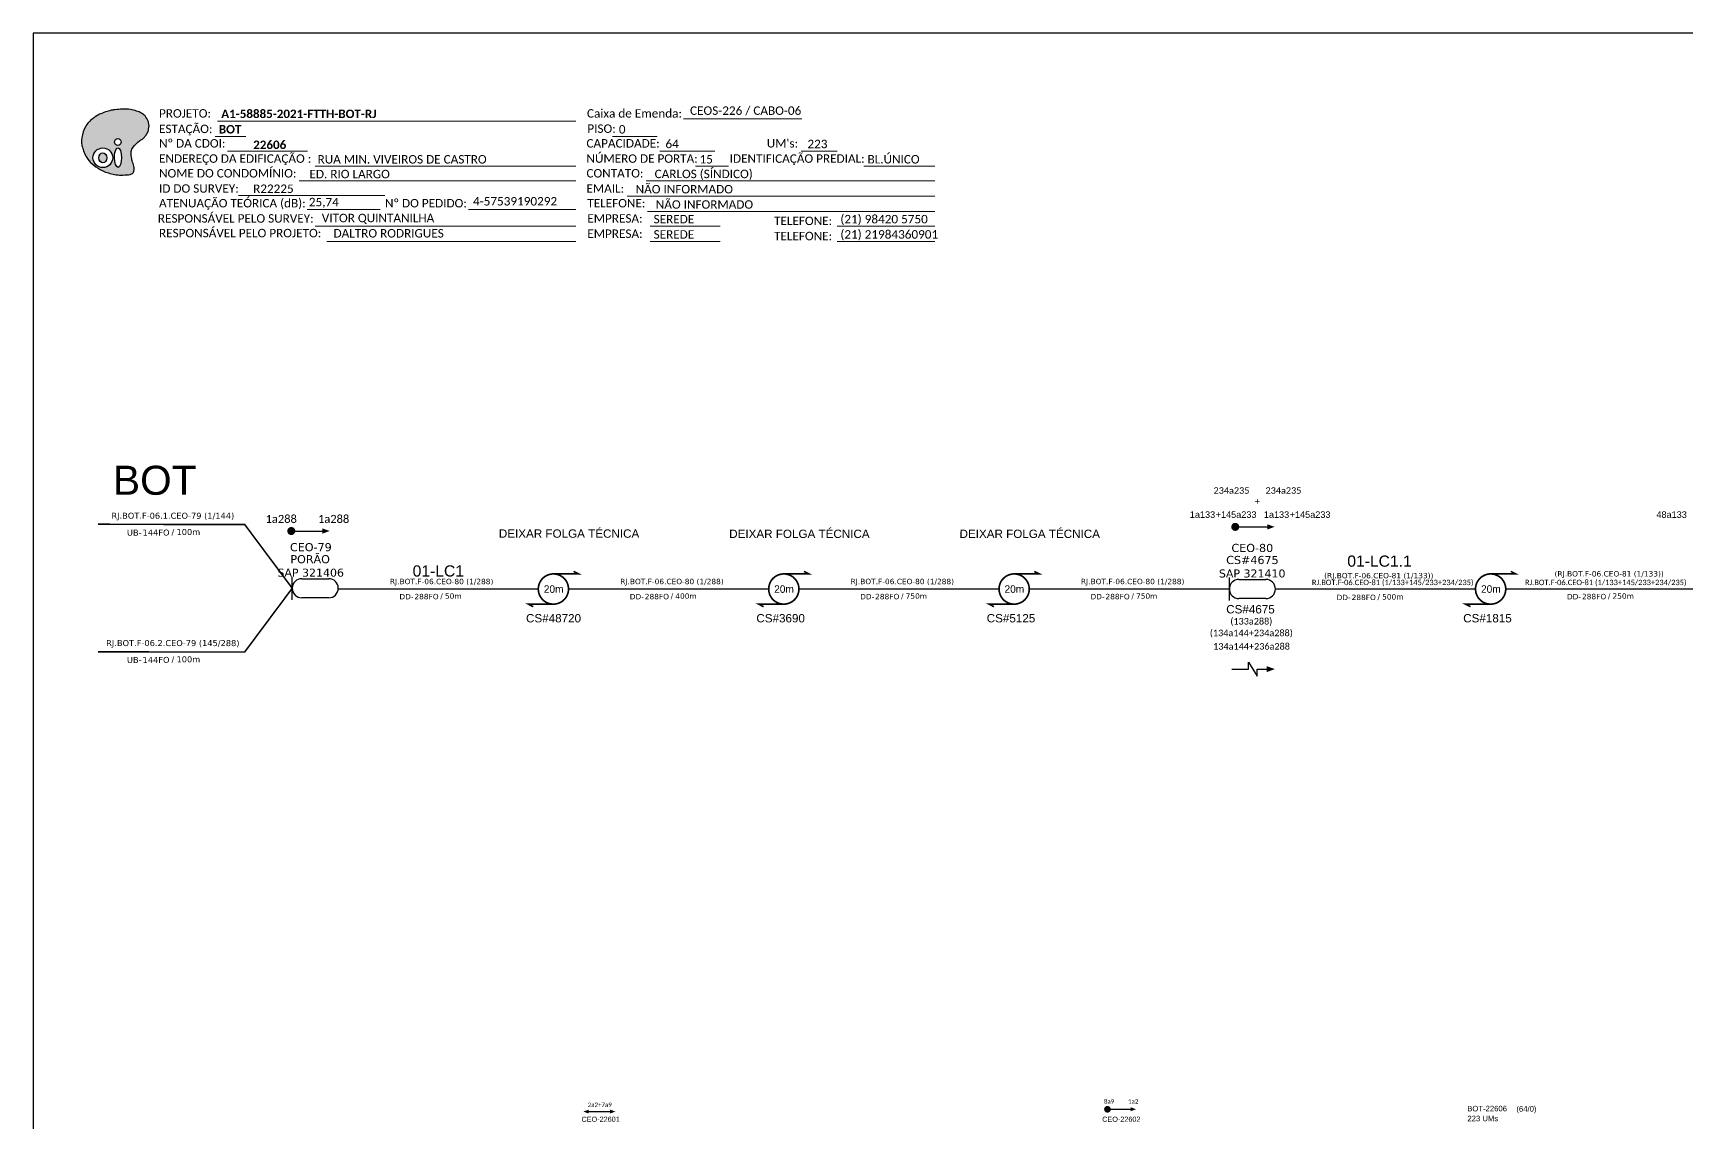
# Model space of a CAD drawing. Header units: metres. Extents: x -1286 to 459, y -500 to 94.
# Drawn here: x -1286.1 to -935.3, y -137 to 94.2 of the extents above; entities that cross this region are included whole.
import ezdxf
from ezdxf.enums import TextEntityAlignment as Align

# ---------------------------------------------------------------- set-up
doc = ezdxf.new("R2010")
doc.units = ezdxf.units.M
doc.linetypes.add('ARILSUPP', pattern=[2.98, 1.42, -0.71, 0.14, -0.71])
doc.layers.add("20.0-LEGENDA DOS CDO'S", color=1, linetype='Continuous', lineweight=0)
doc.layers.add('40.1-ETIQUETAS', color=1, linetype='Continuous', lineweight=20)
for name, color, linetype in [('20.4-CEO', 1, 'Continuous'), ('20.4-CEOS', 1, 'Continuous'), ('20.5-CABO AÉREO', 1, 'Continuous'), ('CEO', 1, 'Continuous'), ('LC1', 3, 'Continuous'), ('SETA', 7, 'Continuous')]:
    doc.layers.add(name, color=color, linetype=linetype)
doc.styles.add('ARIAL', font='arial.ttf')
doc.styles.add('siredit', font='verdana.ttf')
doc.styles.add('WMF-Calibri0', font='calibri.ttf')
doc.styles.add('WMF-Calibri1', font='calibrib.ttf')

# ---------------------------------------------------------------- blocks, each defined once
blk = doc.blocks.new('OI')
h = blk.add_hatch(color=40)
edge = h.paths.add_edge_path()
edge.add_spline(control_points=[(4.35, -0.67), (3.92, -0.99), (3.26, -1.5), (2.81, -2.59), (2.9, -3.5), (3.06, -4.27), (3.31, -4.85), (3.37, -5.39), (3.4, -5.88), (3.2, -6.4), (2.54, -6.61), (1.65, -6.63), (0.55, -6.67), (-0.56, -6.42), (-1.61, -6.14), (-2.77, -5.61), (-3.92, -4.77), (-4.89, -3.7), (-5.34, -2.65), (-5.6, -1.94), (-5.85, -0.96), (-5.71, 0.47), (-5.1, 2.02), (-4.14, 3.02), (-3.3, 3.61), (-2.37, 4.16), (-1.36, 4.44), (-0.56, 4.7), (0.79, 4.85), (2.24, 4.97), (3.79, 4.57), (4.67, 4.21), (5.44, 3.65), (5.76, 2.99), (6.03, 2.21), (6.01, 1.46), (5.72, 0.64), (5.31, 0.08), (4.88, -0.38), (4.51, -0.55), (4.35, -0.67)], knot_values=[0, 0, 0, 0, 1.60434, 2.417191, 3.427595, 4.282808, 4.776746, 5.304182, 5.888771, 6.258406, 6.858137, 7.79129, 8.986195, 10.124242, 11.187857, 12.242908, 13.953784, 15.414161, 16.515391, 17.349188, 17.675853, 19.552021, 21.515531, 22.568638, 23.63245, 24.621084, 25.782718, 26.745347, 27.142653, 29.870543, 31.004649, 31.921532, 32.709589, 33.801391, 34.042471, 35.192333, 35.971461, 36.628871, 37.254359, 37.836911, 37.836911, 37.836911, 37.836911], degree=3, periodic=0)
h.paths.add_polyline_path([(1.13, -0.87, -1), (-0.04, -0.87, -1)], flags=16)
edge = h.paths.add_edge_path(flags=16)
edge.add_ellipse((0.56, -3.59), major_axis=(-0.02, 1.71), ratio=0.361305, start_angle=0, end_angle=360)
h.paths.add_polyline_path([(-0.36, -3.62, -1), (-3.8, -3.62, -1)], flags=16)
edge = h.paths.add_edge_path(flags=0)
edge.add_ellipse((-2.08, -3.62), major_axis=(0, 0.885), ratio=0.758294, start_angle=0, end_angle=360)
at = {"color": 40}
for centre, radius in [((-2.08, -3.62), 1.72), ((0.54, -0.87), 0.587)]:
    blk.add_circle(centre, radius, dxfattribs=at)
blk.add_ellipse((-2.08, -3.62), major_axis=(0, 0.885), ratio=0.758294, start_param=-3.141592653589792, end_param=3.141592653589792, dxfattribs=at)
blk.add_ellipse((0.56, -3.59), major_axis=(-0.02, 1.71), ratio=0.361305, dxfattribs=at)
at = {"color": 40, "start_tangent": (-0.800898, -0.598801), "end_tangent": (-0.800898, -0.598801)}
blk.add_spline([(4.35, -0.67), (3.2, -1.78), (2.9, -2.54), (2.92, -3.55), (3.12, -4.38), (3.28, -4.85), (3.37, -5.37), (3.35, -5.95), (3.2, -6.29), (2.66, -6.55), (1.73, -6.63), (0.54, -6.62), (-0.58, -6.41), (-1.6, -6.11), (-2.56, -5.67), (-3.95, -4.67), (-4.89, -3.56), (-5.37, -2.56), (-5.64, -1.78), (-5.72, -1.46), (-5.63, 0.42), (-4.84, 2.22), (-4.13, 2.99), (-3.27, 3.62), (-2.4, 4.09), (-1.3, 4.47), (-0.37, 4.72), (0.02, 4.77), (2.75, 4.8), (3.85, 4.53), (4.69, 4.16), (5.31, 3.68), (5.85, 2.73), (5.93, 2.5), (5.94, 1.35), (5.67, 0.62), (5.29, 0.08), (4.84, -0.36), (4.35, -0.67)], degree=3, dxfattribs=at)
blk = doc.blocks.new('ETIQUETA_RS5F')
at = {"layer": '40.1-ETIQUETAS', "color": 0, "style": 'siredit'}
blk.add_text('/', height=1.5, dxfattribs=at).set_placement((1.55, -1.95), align=Align.MIDDLE_RIGHT)
for tag, p in [('ETIQUETA_R_PRIMARIA', (1.18, 4.1)), ('ETIQUETA_R_SECUNDARIA', (1.18, 2.1)), ('F_ATIVAS/F_MORTAS', (1.11, -4.24))]:
    blk.add_attdef(tag, text='', height=1.5, dxfattribs=at).set_placement(p, align=Align.MIDDLE_CENTER)
for tag, p in [('TIPO_CABO', (-6.62, -2.12)), ('CAP_CABO', (0.37, -2.09))]:
    blk.add_attdef(tag, text='', height=1.5, dxfattribs=at).set_placement(p, align=Align.MIDDLE_RIGHT)
blk.add_attdef('METROS', text='', height=1.5, dxfattribs=at).set_placement((2.11, -1.95), align=Align.MIDDLE_LEFT)
for tag, p in [('FUSÃO_1', (0.82, -8.39)), ('FUSÃO_2', (0.82, -10.6)), ('FUSÃO_3', (0.82, -12.93)), ('FUSÃO_4', (0.82, -15.14)), ('FUSÃO_5', (0.82, -17.16))]:
    blk.add_attdef(tag, text='', height=1.5, dxfattribs=at).set_placement(p, align=Align.CENTER)

msp = doc.modelspace()

# ---------------------------------------------------------------- linework, layer by layer
msp.add_lwpolyline([(-1286.07, -499.81), (-445.07, -499.81), (-445.07, 94.19), (-1286.07, 94.19)], close=True)
at = {"color": 7, "lineweight": 0}
for points in [[(-1246.96, 75.52), (-1170.98, 75.52)], [(-1148.15, 76.01), (-1123.01, 76.01)], [(-1247.47, 72.24), (-1240.92, 72.24)], [(-1163.19, 72.28), (-1153.71, 72.28)], [(-1244.81, 69.17), (-1227.84, 69.17)], [(-1153.14, 69.17), (-1141.52, 69.17)], [(-1123.2, 69.17), (-1115.53, 69.17)], [(-1226.24, 65.93), (-1170.98, 65.93)], [(-1145.56, 65.93), (-1138.61, 65.93)], [(-1109.86, 65.93), (-1094.82, 65.93)], [(-1242.49, 59.75), (-1211.44, 59.75)], [(-1229.65, 62.82), (-1170.98, 62.82)], [(-1156.02, 62.82), (-1094.8, 62.82)], [(-1227.96, 56.79), (-1212.45, 56.79)], [(-1193.73, 56.79), (-1170.96, 56.79)], [(-1160.06, 59.58), (-1094.8, 59.58)], [(-1155.78, 56.34), (-1094.8, 56.34)], [(-1226.24, 53.23), (-1170.98, 53.23)], [(-1155.17, 53.23), (-1140.37, 53.23)], [(-1115.57, 53.23), (-1094.8, 53.23)], [(-1223.75, 49.99), (-1170.98, 49.99)], [(-1155.17, 49.99), (-1140.37, 49.99)], [(-1115.57, 49.99), (-1094.8, 49.99)]]:
    msp.add_lwpolyline(points, dxfattribs=at)
at = {"color": 7, "const_width": 0.849}
msp.add_lwpolyline([(-1031.54, -10.55, 1), (-1030.69, -10.55, 1)], format="xyb", close=True, dxfattribs=at)
at = {"color": 5}
for points, const_width in [([(-1231.73, -11.43, 1), (-1230.88, -11.43, 1)], 0.849), ([(-1175.72, -20.53, 1.000012), (-1175.72, -26.94, 0.999978)], 0.356), ([(-1126.86, -20.53, 1.000012), (-1126.86, -26.94, 0.999978)], 0.356), ([(-1078.01, -20.53, 1.000012), (-1078.01, -26.94, 0.999978)], 0.356), ([(-976.96, -20.53, 1.000012), (-976.96, -26.94, 0.999978)], 0.356)]:
    msp.add_lwpolyline(points, format="xyb", close=True, dxfattribs=dict(at, const_width=const_width))
at = {"color": 7}
for points in [[(-1031.11, -10.55), (-1024.34, -10.55)], [(-1028.29, -40.73), (-1028.29, -39.23), (-1026.49, -42.23), (-1026.49, -40.73)]]:
    msp.add_lwpolyline(points, dxfattribs=at)
at = {"color": 5, "const_width": 0.334}
for points in [[(-1175.72, -20.53), (-1170.37, -20.53), (-1171.44, -19.99)], [(-1126.86, -20.53), (-1121.52, -20.53), (-1122.59, -19.99)], [(-1078.01, -20.53), (-1072.66, -20.53), (-1073.73, -19.99)], [(-976.96, -20.53), (-971.62, -20.53), (-972.69, -19.99)], [(-1175.72, -26.94), (-1181.06, -26.94), (-1179.99, -27.48)], [(-1126.86, -26.94), (-1132.21, -26.94), (-1131.14, -27.48)], [(-1078.01, -26.94), (-1083.36, -26.94), (-1082.29, -27.48)], [(-976.96, -26.94), (-982.31, -26.94), (-981.24, -27.48)]]:
    msp.add_lwpolyline(points, dxfattribs=at)
at = {"const_width": 0.706}
msp.add_lwpolyline([(-1058.25, -133.74, 1), (-1058.2, -134.44, 1)], format="xyb", close=True, dxfattribs=at)
at = {"layer": '20.4-CEO', "color": 5}
for p, q in [((-1229.08, -21.54), (-1223.38, -21.54)), ((-1223.38, -25.6), (-1229.08, -25.6))]:
    msp.add_line(p, q, dxfattribs=at)
at = {"layer": '20.4-CEO', "color": 5, "const_width": 0.339}
for points in [[(-1272.27, -10), (-1241.19, -10.04), (-1231.11, -23.57)], [(-1272.27, -37.08), (-1241.19, -37.09), (-1231.11, -23.57)]]:
    msp.add_lwpolyline(points, dxfattribs=at)
at = {"layer": '20.4-CEO', "color": 5}
msp.add_lwpolyline([(-1231.11, -26.02), (-1231.11, -21.12)], dxfattribs=at)
for centre, start, end in [((-1229.08, -23.57), 90, 270), ((-1223.38, -23.57), 270, 90)]:
    msp.add_arc(centre, 2.03, start, end, dxfattribs=at)
at = {"layer": '20.4-CEOS', "color": 5}
for p, q in [((-1030.34, -21.7), (-1024.64, -21.7)), ((-1024.64, -25.77), (-1030.34, -25.77))]:
    msp.add_line(p, q, dxfattribs=at)
msp.add_lwpolyline([(-1032.37, -26.18), (-1032.37, -21.29)], dxfattribs=at)
for centre, start, end in [((-1030.34, -23.73), 90, 270), ((-1024.64, -23.73), 270, 90)]:
    msp.add_arc(centre, 2.03, start, end, dxfattribs=at)
at = {"layer": '20.5-CABO AÉREO', "color": 5, "ltscale": 8, "const_width": 0.339}
for points in [[(-1221.36, -23.73), (-1178.92, -23.73)], [(-1172.51, -23.73), (-1130.07, -23.73)], [(-1123.66, -23.73), (-1081.22, -23.73)], [(-1074.8, -23.73), (-1032.37, -23.73)], [(-1022.61, -23.73), (-980.17, -23.73)], [(-973.75, -23.73), (-931.32, -23.73)]]:
    msp.add_lwpolyline(points, dxfattribs=at)
at = {"layer": 'SETA', "color": 5}
msp.add_lwpolyline([(-1231.3, -11.43), (-1223.92, -11.43)], dxfattribs=at)
at = {"layer": 'SETA', "color": 7}
for points in [[(-1031.81, -40.73), (-1028.29, -40.73)], [(-1026.49, -40.73), (-1023.78, -40.73)], [(-1168.66, -134.58), (-1163.28, -134.58)]]:
    msp.add_lwpolyline(points, dxfattribs=at)
at = {"layer": 'SETA'}
msp.add_lwpolyline([(-1058.23, -134.09), (-1052.85, -134.09)], dxfattribs=at)
at = {"layer": 'SETA', "color": 7}
for points in [[(-1024.34, -9.99), (-1022.79, -10.54), (-1024.34, -11.12)], [(-1024.43, -40.1), (-1022.71, -40.72), (-1024.43, -41.34)], [(-1168.23, -134.16), (-1169.37, -134.57), (-1168.23, -134.99)], [(-1163.71, -134.16), (-1162.56, -134.57), (-1163.71, -134.99)]]:
    msp.add_solid(points, dxfattribs=at)
at = {"layer": 'SETA', "color": 5}
msp.add_solid([(-1224.73, -10.87), (-1223.17, -11.42), (-1224.72, -12)], dxfattribs=at)
at = {"layer": 'SETA'}
msp.add_solid([(-1053.28, -133.67), (-1052.13, -134.08), (-1053.28, -134.5)], dxfattribs=at)

# ---------------------------------------------------------------- block references
at = {"color": 7, "xscale": 1.213923925163967, "yscale": 1.213923925163967, "zscale": 1.213923925163967, "rotation": 0.1532896023949059}
msp.add_blockref('OI', (-1268.76, 72.14), dxfattribs=at)
at = {"layer": '40.1-ETIQUETAS', "color": 7}
ref = msp.add_blockref('ETIQUETA_RS5F', (-1257.44, -9.98), dxfattribs=dict(at, xscale=0.8487199384469836, yscale=0.8487199384469836, zscale=0.8487199384469836))
ref.add_attrib('ETIQUETA_R_SECUNDARIA', 'RJ.BOT.F-06.1.CEO-79 (1/144)', dxfattribs={"color": 0, "height": 1.2731, "style": 'siredit'}).set_placement((-1256.43, -8.19), align=Align.MIDDLE_CENTER)
ref.add_attrib('TIPO_CABO', 'UB-', dxfattribs={"color": 0, "height": 1.273, "style": 'siredit'}).set_placement((-1263.05, -11.77), align=Align.MIDDLE_RIGHT)
ref.add_attrib('CAP_CABO', '144FO', dxfattribs={"color": 0, "height": 1.273, "style": 'siredit'}).set_placement((-1257.13, -11.75), align=Align.MIDDLE_RIGHT)
ref.add_attrib('METROS', '100m', dxfattribs={"color": 0, "height": 1.273, "style": 'siredit'}).set_placement((-1255.65, -11.64), align=Align.MIDDLE_LEFT)
at = {"layer": '40.1-ETIQUETAS', "color": 5}
ref = msp.add_blockref('ETIQUETA_RS5F', (-1001.61, -23.9), dxfattribs=dict(at, xscale=0.76384794460229, yscale=0.76384794460229, zscale=0.76384794460229))
ref.add_attrib('ETIQUETA_R_SECUNDARIA', '(RJ.BOT.F-06.CEO-81 (1/133))', dxfattribs={"color": 0, "height": 1.1458, "style": 'siredit'}).set_placement((-1000.68, -20.89), align=Align.MIDDLE_CENTER)
ref.add_attrib('TIPO_CABO', 'DD-', dxfattribs={"color": 0, "height": 1.146, "style": 'siredit'}).set_placement((-1006.64, -25.52), align=Align.MIDDLE_RIGHT)
ref.add_attrib('CAP_CABO', '288FO', dxfattribs={"color": 0, "height": 1.146, "style": 'siredit'}).set_placement((-1001.3, -25.5), align=Align.MIDDLE_RIGHT)
ref.add_attrib('METROS', '500m', dxfattribs={"color": 0, "height": 1.146, "style": 'siredit'}).set_placement((-999.97, -25.39), align=Align.MIDDLE_LEFT)
ref = msp.add_blockref('ETIQUETA_RS5F', (-952.75, -23.73), dxfattribs=dict(at, xscale=0.76384794460229, yscale=0.76384794460229, zscale=0.76384794460229))
ref.add_attrib('ETIQUETA_R_SECUNDARIA', '(RJ.BOT.F-06.CEO-81 (1/133))', dxfattribs={"color": 0, "height": 1.1458, "style": 'siredit'}).set_placement((-951.83, -20.5), align=Align.MIDDLE_CENTER)
ref.add_attrib('TIPO_CABO', 'DD-', dxfattribs={"color": 0, "height": 1.146, "style": 'siredit'}).set_placement((-957.78, -25.35), align=Align.MIDDLE_RIGHT)
ref.add_attrib('CAP_CABO', '288FO', dxfattribs={"color": 0, "height": 1.146, "style": 'siredit'}).set_placement((-952.45, -25.33), align=Align.MIDDLE_RIGHT)
ref.add_attrib('METROS', '250m', dxfattribs={"color": 0, "height": 1.146, "style": 'siredit'}).set_placement((-951.12, -25.23), align=Align.MIDDLE_LEFT)
at = {"layer": '40.1-ETIQUETAS', "color": 7}
ref = msp.add_blockref('ETIQUETA_RS5F', (-1200.36, -23.73), dxfattribs=dict(at, xscale=0.76384794460229, yscale=0.76384794460229, zscale=0.76384794460229))
ref.add_attrib('ETIQUETA_R_SECUNDARIA', 'RJ.BOT.F-06.CEO-80 (1/288)', dxfattribs={"color": 0, "height": 1.1458, "style": 'siredit'}).set_placement((-1199.43, -22.13), align=Align.MIDDLE_CENTER)
ref.add_attrib('TIPO_CABO', 'DD-', dxfattribs={"color": 0, "height": 1.146, "style": 'siredit'}).set_placement((-1205.39, -25.35), align=Align.MIDDLE_RIGHT)
ref.add_attrib('CAP_CABO', '288FO', dxfattribs={"color": 0, "height": 1.146, "style": 'siredit'}).set_placement((-1200.06, -25.33), align=Align.MIDDLE_RIGHT)
ref.add_attrib('METROS', '50m', dxfattribs={"color": 0, "height": 1.146, "style": 'siredit'}).set_placement((-1198.72, -25.23), align=Align.MIDDLE_LEFT)
ref = msp.add_blockref('ETIQUETA_RS5F', (-1151.51, -23.73), dxfattribs=dict(at, xscale=0.76384794460229, yscale=0.76384794460229, zscale=0.76384794460229))
ref.add_attrib('ETIQUETA_R_SECUNDARIA', 'RJ.BOT.F-06.CEO-80 (1/288)', dxfattribs={"color": 0, "height": 1.1458, "style": 'siredit'}).set_placement((-1150.58, -22.13), align=Align.MIDDLE_CENTER)
ref.add_attrib('TIPO_CABO', 'DD-', dxfattribs={"color": 0, "height": 1.146, "style": 'siredit'}).set_placement((-1156.54, -25.35), align=Align.MIDDLE_RIGHT)
ref.add_attrib('CAP_CABO', '288FO', dxfattribs={"color": 0, "height": 1.146, "style": 'siredit'}).set_placement((-1151.2, -25.33), align=Align.MIDDLE_RIGHT)
ref.add_attrib('METROS', '400m', dxfattribs={"color": 0, "height": 1.146, "style": 'siredit'}).set_placement((-1149.87, -25.23), align=Align.MIDDLE_LEFT)
ref = msp.add_blockref('ETIQUETA_RS5F', (-1102.65, -23.73), dxfattribs=dict(at, xscale=0.76384794460229, yscale=0.76384794460229, zscale=0.76384794460229))
ref.add_attrib('ETIQUETA_R_SECUNDARIA', 'RJ.BOT.F-06.CEO-80 (1/288)', dxfattribs={"color": 0, "height": 1.1458, "style": 'siredit'}).set_placement((-1101.73, -22.13), align=Align.MIDDLE_CENTER)
ref.add_attrib('TIPO_CABO', 'DD-', dxfattribs={"color": 0, "height": 1.146, "style": 'siredit'}).set_placement((-1107.68, -25.35), align=Align.MIDDLE_RIGHT)
ref.add_attrib('CAP_CABO', '288FO', dxfattribs={"color": 0, "height": 1.146, "style": 'siredit'}).set_placement((-1102.35, -25.33), align=Align.MIDDLE_RIGHT)
ref.add_attrib('METROS', '750m', dxfattribs={"color": 0, "height": 1.146, "style": 'siredit'}).set_placement((-1101.02, -25.23), align=Align.MIDDLE_LEFT)
ref = msp.add_blockref('ETIQUETA_RS5F', (-1053.8, -23.73), dxfattribs=dict(at, xscale=0.76384794460229, yscale=0.76384794460229, zscale=0.76384794460229))
ref.add_attrib('ETIQUETA_R_SECUNDARIA', 'RJ.BOT.F-06.CEO-80 (1/288)', dxfattribs={"color": 0, "height": 1.1458, "style": 'siredit'}).set_placement((-1052.88, -22.13), align=Align.MIDDLE_CENTER)
ref.add_attrib('TIPO_CABO', 'DD-', dxfattribs={"color": 0, "height": 1.146, "style": 'siredit'}).set_placement((-1058.83, -25.35), align=Align.MIDDLE_RIGHT)
ref.add_attrib('CAP_CABO', '288FO', dxfattribs={"color": 0, "height": 1.146, "style": 'siredit'}).set_placement((-1053.5, -25.33), align=Align.MIDDLE_RIGHT)
ref.add_attrib('METROS', '750m', dxfattribs={"color": 0, "height": 1.146, "style": 'siredit'}).set_placement((-1052.17, -25.23), align=Align.MIDDLE_LEFT)
ref = msp.add_blockref('ETIQUETA_RS5F', (-1257.44, -36.99), dxfattribs=dict(at, xscale=0.8487199384469836, yscale=0.8487199384469836, zscale=0.8487199384469836))
ref.add_attrib('ETIQUETA_R_SECUNDARIA', 'RJ.BOT.F-06.2.CEO-79 (145/288)', dxfattribs={"color": 0, "height": 1.2731, "style": 'siredit'}).set_placement((-1256.43, -35.2), align=Align.MIDDLE_CENTER)
ref.add_attrib('TIPO_CABO', 'UB-', dxfattribs={"color": 0, "height": 1.273, "style": 'siredit'}).set_placement((-1263.05, -38.78), align=Align.MIDDLE_RIGHT)
ref.add_attrib('CAP_CABO', '144FO', dxfattribs={"color": 0, "height": 1.273, "style": 'siredit'}).set_placement((-1257.13, -38.76), align=Align.MIDDLE_RIGHT)
ref.add_attrib('METROS', '100m', dxfattribs={"color": 0, "height": 1.273, "style": 'siredit'}).set_placement((-1255.65, -38.65), align=Align.MIDDLE_LEFT)

# ---------------------------------------------------------------- texts
at = {"color": 7, "lineweight": 0, "style": 'WMF-Calibri0'}
for s, height, p in [('PROJETO:', 1.793, (-1259.36, 76.26)), ('Caixa de Emenda:', 1.7927, (-1168.6, 76.26)), ('ESTAÇÃO:', 1.793, (-1259.36, 72.98)), ('PISO:', 1.793, (-1168.53, 73.03)), ('Nº DA CDOI:', 1.7927, (-1259.36, 69.91)), ('CAPACIDADE:', 1.7927, (-1168.71, 69.91)), ("UM's:", 1.793, (-1130.47, 69.91)), ('ENDEREÇO DA EDIFICAÇÃO :', 1.7927, (-1259.36, 66.68)), ('NÚMERO DE PORTA:', 1.7927, (-1168.71, 66.68)), ('IDENTIFICAÇÃO PREDIAL:', 1.7927, (-1138.34, 66.68)), ('NOME DO CONDOMÍNIO:', 1.7927, (-1259.36, 63.56)), ('CONTATO:', 1.793, (-1168.71, 63.56)), ('ID DO SURVEY:', 1.7927, (-1259.36, 60.33)), ('EMAIL:', 1.793, (-1168.71, 60.33)), ('RESPONSÁVEL PELO SURVEY:', 1.7927, (-1259.6, 53.98)), ('ATENUAÇÃO TEÓRICA (dB):', 1.7927, (-1259.36, 57.21)), ('Nº DO PEDIDO:', 1.7927, (-1211.44, 57.21)), ('TELEFONE:', 1.793, (-1168.53, 57.21)), ('RESPONSÁVEL PELO PROJETO:', 1.7927, (-1259.36, 50.87)), ('EMPRESA:', 1.793, (-1168.53, 53.98)), ('TELEFONE:', 1.793, (-1128.93, 53.47)), ('EMPRESA:', 1.793, (-1168.53, 50.74)), ('TELEFONE:', 1.793, (-1128.93, 50.24))]:
    msp.add_text(s, height=height, dxfattribs=at).set_placement(p)
at = {"color": 7}
for s, height, style, p in [('A1-58885-2021-FTTH-BOT-RJ', 1.7927, 'WMF-Calibri1', (-1246.16, 76.17)), ('CEOS-226 / CABO-06', 1.7927, 'WMF-Calibri0', (-1146.75, 76.85)), ('BOT', 1.793, 'WMF-Calibri1', (-1246.68, 72.89)), ('0', 1.79, 'WMF-Calibri0', (-1161.84, 72.88)), ('64', 1.793, 'WMF-Calibri0', (-1151.96, 69.79)), ('223', 1.793, 'WMF-Calibri0', (-1121.85, 69.77)), ('RUA MIN. VIVEIROS DE CASTRO', 1.7927, 'WMF-Calibri0', (-1225.73, 66.52)), ('15', 1.793, 'WMF-Calibri0', (-1144.74, 66.53)), ('BL.ÚNICO', 1.793, 'WMF-Calibri0', (-1109.1, 66.53)), ('ED. RIO LARGO', 1.7927, 'WMF-Calibri0', (-1227.45, 63.39)), ('CARLOS (SÍNDICO)', 1.7927, 'WMF-Calibri0', (-1154.25, 63.42)), ('R22225', 1.793, 'WMF-Calibri0', (-1239.4, 60.28)), ('NÃO INFORMADO', 1.7927, 'WMF-Calibri0', (-1158.28, 60.18)), ('25,74', 1.793, 'WMF-Calibri0', (-1227.58, 57.45)), ('4-57539190292 ', 1.7927, 'WMF-Calibri0', (-1192.78, 57.62)), ('NÃO INFORMADO', 1.7927, 'WMF-Calibri0', (-1154, 56.94)), ('VITOR QUINTANILHA', 1.7927, 'WMF-Calibri0', (-1224.84, 54.07)), ('DALTRO RODRIGUES', 1.7927, 'WMF-Calibri0', (-1222.35, 50.83)), ('SEREDE', 1.793, 'WMF-Calibri0', (-1154.47, 53.83)), ('(21) 98420 5750', 1.7927, 'WMF-Calibri0', (-1114.86, 53.83)), ('(21) 21984360901', 1.7927, 'WMF-Calibri0', (-1114.86, 50.59)), ('SEREDE', 1.793, 'WMF-Calibri0', (-1154.47, 50.59)), ('BOT', 6.16, 'ARIAL', (-1269.11, -3.74))]:
    msp.add_text(s, height=height, dxfattribs=dict(at, style=style)).set_placement(p)
at = {"color": 7, "style": 'WMF-Calibri1'}
msp.add_text('22606', height=1.793, dxfattribs=at).set_placement((-1235.88, 69.6), align=Align.CENTER)
at = {"color": 7, "style": 'ARIAL'}
for s, height, p in [('DEIXAR FOLGA TÉCNICA', 1.7683, (-1187.29, -12.85)), ('DEIXAR FOLGA TÉCNICA', 1.7683, (-1138.44, -12.9)), ('DEIXAR FOLGA TÉCNICA', 1.7683, (-1089.59, -12.9)), ('CS#4675', 1.768, (-1033.04, -28.91)), ('CS#48720', 1.768, (-1181.53, -30.81)), ('CS#3690', 1.768, (-1132.68, -30.81)), ('CS#5125', 1.768, (-1083.83, -30.81)), ('CS#1815', 1.768, (-982.78, -30.81))]:
    msp.add_text(s, height=height, rotation=359.9867, dxfattribs=at).set_placement(p)
at = {"color": 7}
for p in [(-1177.75, -24.54), (-1128.9, -24.54), (-1080.05, -24.54), (-979, -24.54)]:
    msp.add_text('20m', height=1.604, dxfattribs=at).set_placement(p)
at = {"color": 5, "char_height": 1.6974, "width": 125.3082, "attachment_point": 5, "rotation": 359.9166}
for insert in [(-1233.44, -8.87), (-1222.33, -8.87)]:
    msp.add_mtext('{\\fCalibri|b0|i0|c0|p34;\\C256;1a288}', dxfattribs=dict(at, insert=insert))
at = {"color": 7, "insert": (-1165.89, -133.15), "char_height": 0.9387, "width": 15.8691, "attachment_point": 5}
msp.add_mtext('\\C7;\\fCalibri|b0|i0|c0|p34;2a2+7a9', dxfattribs=at)
at = {"char_height": 0.9387, "width": 15.8691, "attachment_point": 5}
for s, insert in [('\\C7;\\fCalibri|b0|i0|c0|p34;8a9', (-1057.88, -132.42)), ('{\\fCalibri|b0|i0|c0|p34;\\C7;1a2}', (-1052.76, -132.42))]:
    msp.add_mtext(s, dxfattribs=dict(at, insert=insert))
at = {"layer": "20.0-LEGENDA DOS CDO'S", "color": 7, "style": 'ARIAL'}
msp.add_text('CEO-22601', height=1.1, rotation=0.118, dxfattribs=at).set_placement((-1169.76, -136.76))
at = {"layer": "20.0-LEGENDA DOS CDO'S", "color": 0, "style": 'ARIAL'}
msp.add_text('CEO-22602', height=1.1, rotation=0.118, dxfattribs=at).set_placement((-1059.33, -136.76))
at = {"layer": "20.0-LEGENDA DOS CDO'S", "style": 'ARIAL'}
for s, p in [('BOT-22606', (-981.92, -134.53)), ('223 UMs', (-981.88, -136.63))]:
    msp.add_text(s, height=1.166, rotation=0.118, dxfattribs=at).set_placement(p)
msp.add_text('       (64/0)', height=1.1664, rotation=0.118, dxfattribs=at).set_placement((-970.95, -134.59), align=Align.CENTER)
at = {"layer": '20.4-CEO', "color": 7, "style": 'siredit'}
for s, height, p in [('CEO-79', 1.721, (-1227.16, -14.85)), ('PORÃO', 1.721, (-1227.31, -17.4)), ('          SAP 321406', 1.6974, (-1230.89, -20.26))]:
    msp.add_text(s, height=height, dxfattribs=at).set_placement(p, align=Align.MIDDLE_CENTER)
at = {"layer": '20.4-CEOS', "color": 7, "style": 'siredit'}
for s, height, p in [('CS#4675', 1.721, (-1027.48, -17.57)), ('SAP 321410', 1.697, (-1027.53, -20.43))]:
    msp.add_text(s, height=height, dxfattribs=at).set_placement(p, align=Align.MIDDLE_CENTER)
at = {"layer": '40.1-ETIQUETAS', "color": 7, "style": 'ARIAL'}
for s, p in [('1a133', (-1040.76, -8.64)), ('+145a233', (-1035.28, -8.64)), ('1a133', (-1025.06, -8.64)), ('+145a233', (-1019.59, -8.64)), ('48a133', (-941.81, -8.64))]:
    msp.add_text(s, height=1.386, dxfattribs=at).set_placement(p)
at = {"layer": '40.1-ETIQUETAS', "color": 7, "char_height": 1.3859, "width": 23.6748, "attachment_point": 5, "style": 'ARIAL'}
for s, insert in [('{\\fCalibri|b0|i0|c0|p34;\\C1;234a235       234a235\\P\\C7;+}', (-1026.41, -3.99)), ('{\\fCalibri|b0|i0|c0|p34;(134a144+234a288)}', (-1027.71, -33.2))]:
    msp.add_mtext(s, dxfattribs=dict(at, insert=insert))
at = {"layer": '40.1-ETIQUETAS', "color": 0, "char_height": 1.1458, "attachment_point": 1, "style": 'siredit'}
for insert, width in [((-1014.87, -21.76), 39.6077), ((-969.69, -21.76), 40.3649)]:
    msp.add_mtext('{\\fCalibri|b0|i0|c0|p34;\\C1;RJ.BOT.F-06.CEO-81 (1/133+145/233+234/235)}', dxfattribs=dict(at, insert=insert, width=width))
at = {"layer": '40.1-ETIQUETAS', "color": 5, "insert": (-1027.71, -30.72), "char_height": 1.3859, "width": 23.6748, "attachment_point": 5, "style": 'ARIAL'}
msp.add_mtext('{\\fCalibri|b0|i0|c0|p34;(133a288)}', dxfattribs=at)
at = {"layer": '40.1-ETIQUETAS', "color": 10, "insert": (-1027.67, -35.9), "char_height": 1.3859, "width": 23.6748, "attachment_point": 5, "style": 'ARIAL'}
msp.add_mtext('{\\fCalibri|b0|i0|c0|p34;134a144+236a288}', dxfattribs=at)
at = {"layer": 'CEO', "color": 7, "style": 'siredit'}
msp.add_text('CEO-80', height=1.721, dxfattribs=at).set_placement((-1027.5, -15.02), align=Align.MIDDLE_CENTER)
at = {"layer": 'LC1', "color": 7, "linetype": 'ARILSUPP', "style": 'ARIAL'}
for s, p in [('01-LC1.1', (-1000.53, -17.81)), ('01-LC1', (-1200.13, -19.9))]:
    msp.add_text(s, height=2.376, dxfattribs=at).set_placement(p, align=Align.MIDDLE_CENTER)

doc.saveas('drawing.dxf')
